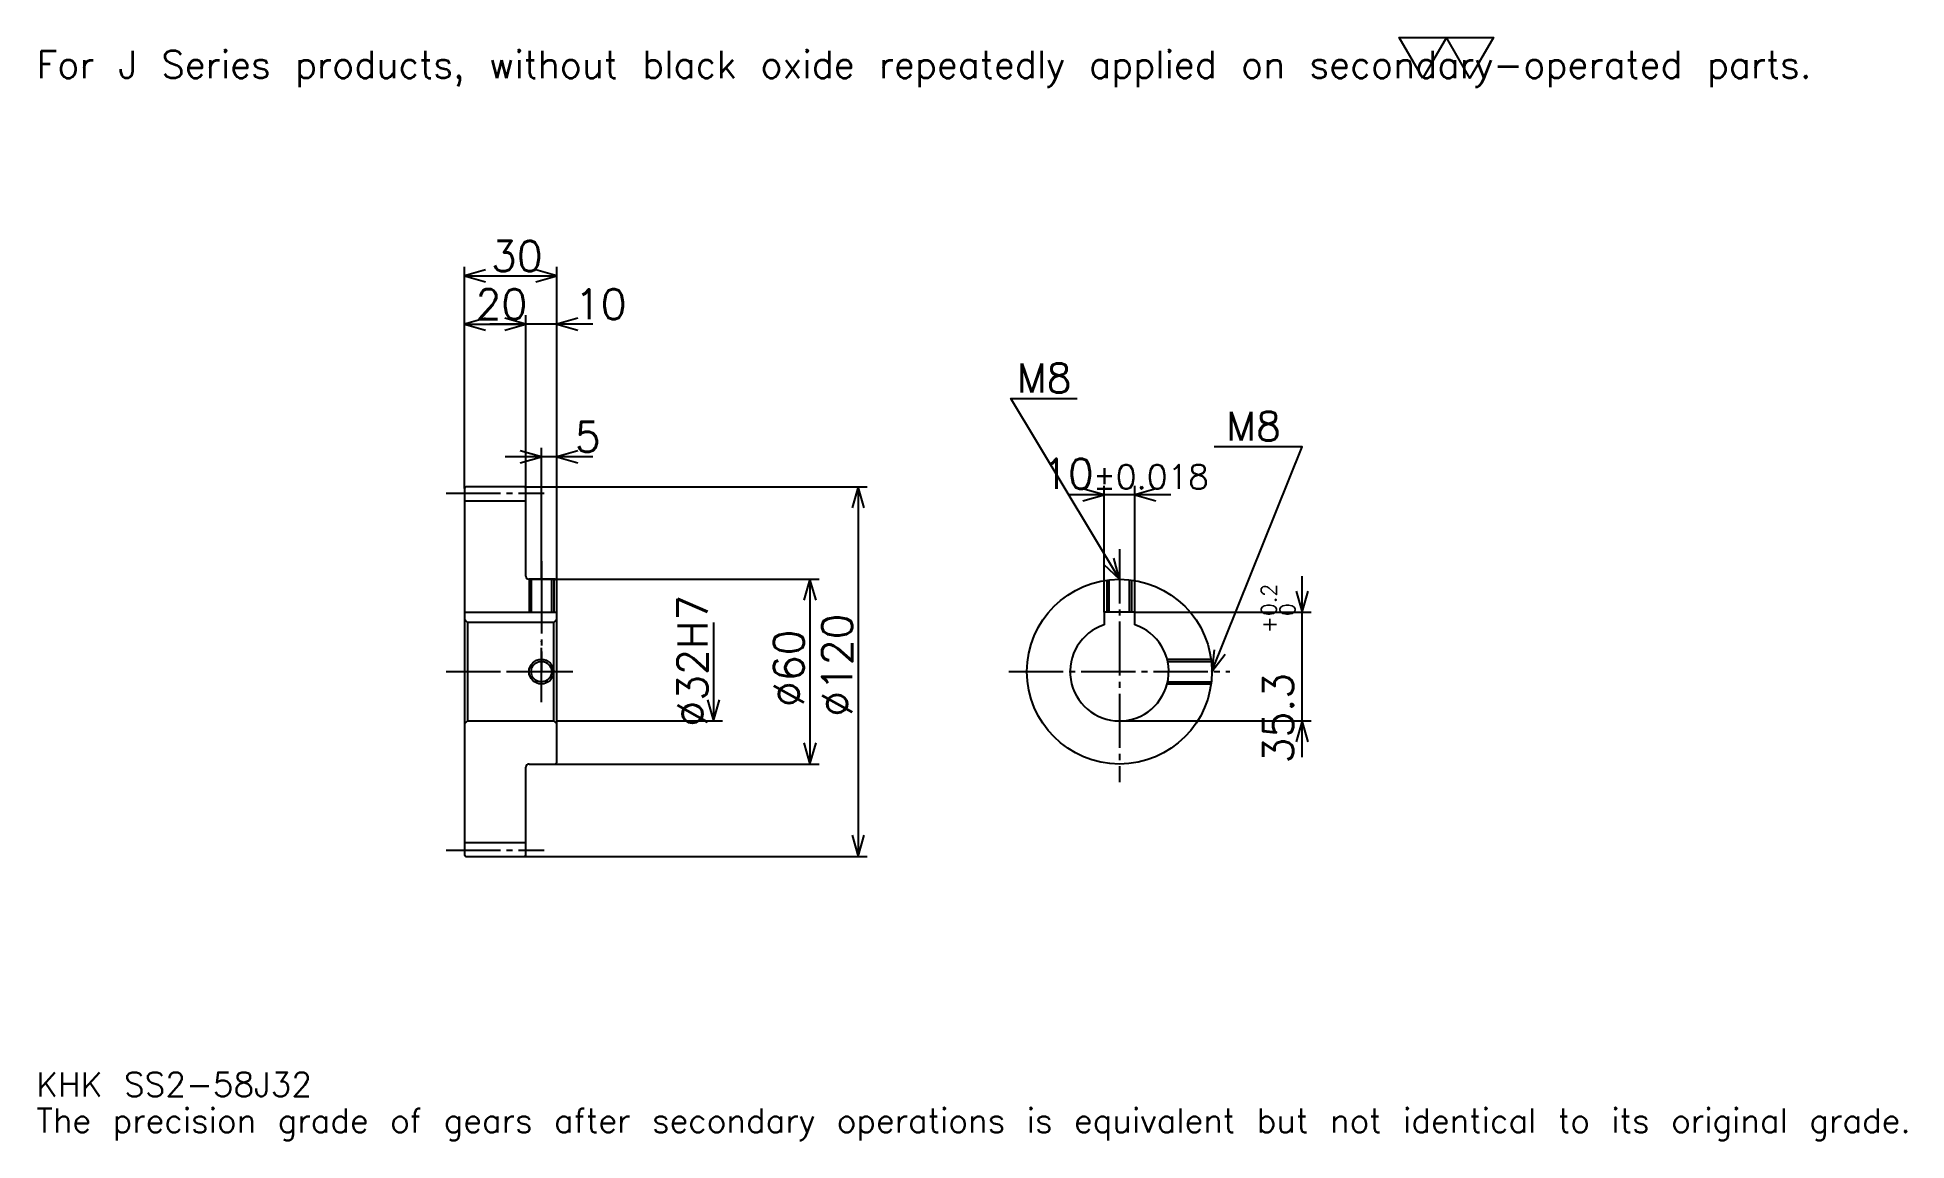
# Model space of a CAD drawing. Extents: x 20 to 627, y 7 to 365.
import ezdxf

# ---------------------------------------------------------------- set-up
doc = ezdxf.new("R2010")
doc.units = 0
doc.linetypes.add('DASHDOT', pattern=[23.478262, 17.608696, -1.956522, 1.956522, -1.956522])
doc.layers.get('0').update_dxf_attribs({"linetype": 'CONTINUOUS'})
doc.layers.add('DASHDOT', color=6, linetype='DASHDOT')
doc.styles.add('KANJI', font='TXT', dxfattribs={"bigfont": 'BIGFONT'})

msp = doc.modelspace()

# ---------------------------------------------------------------- linework, layer by layer
at = {"color": 5}
for p, q in [((158.478271, 219.456512), (158.478271, 290.869568)), ((158.478271, 287.934784), (188.478271, 287.934784)), ((188.478271, 219.456512), (188.478271, 290.869568)), ((178.478271, 219.456512), (178.478271, 275.217377)), ((158.478271, 272.282593), (178.478271, 272.282593)), ((200.217407, 272.282593), (166.739136, 272.282593)), ((183.478271, 219.456512), (183.478271, 232.173904)), ((200.217407, 229.23912), (171.739136, 229.23912)), ((158.478271, 218.956512), (158.478271, 219.456512)), ((177.978271, 219.456512), (188.478271, 219.456512)), ((178.478271, 218.956512), (178.478271, 219.456512)), ((183.478271, 189.456512), (183.478271, 219.456512)), ((183.478271, 189.456512), (183.478271, 219.456512)), ((188.478271, 219.456512), (289.239136, 219.456512)), ((188.478271, 188.956512), (188.478271, 219.456512)), ((286.304352, 219.456512), (286.304352, 99.456512)), ((366.086975, 178.756516), (366.086975, 219.782593)), ((376.086975, 178.756516), (376.086975, 219.782593)), ((387.826111, 216.847809), (354.347839, 216.847809)), ((179.478271, 189.456512), (188.478271, 189.456512)), ((188.478271, 189.456512), (273.586975, 189.456512)), ((270.652191, 189.456512), (270.652191, 129.456512)), ((430.434784, 131.717377), (430.434784, 190.495636)), ((376.086975, 178.756516), (433.369568, 178.756516)), ((239.347839, 175.456512), (239.347839, 143.456512)), ((188.478271, 143.456512), (242.282623, 143.456512)), ((371.086975, 143.456512), (433.369568, 143.456512)), ((179.478271, 129.456512), (188.478271, 129.456512)), ((188.478271, 129.456512), (273.586975, 129.456512)), ((177.978271, 99.456512), (188.478271, 99.456512)), ((188.478271, 99.456512), (289.239136, 99.456512))]:
    msp.add_line(p, q, dxfattribs=at)
at = {"color": 4}
for p, q in [((158.478271, 214.956512), (178.478271, 214.956512)), ((158.478271, 178.756516), (188.478271, 178.756516)), ((187.478271, 175.456512), (188.478271, 176.456512)), ((159.478271, 175.456512), (159.478271, 143.456512)), ((187.478271, 143.456512), (188.478271, 142.456512)), ((158.478271, 103.956512), (178.478271, 103.956512))]:
    msp.add_line(p, q, dxfattribs=at)
at = {"color": 7}
msp.add_lwpolyline([(469.565216, 352.17392), (461.934784, 365.399994), (492.456512, 365.399994), (484.82608, 352.17392), (477.195648, 365.399994), (469.565216, 352.17392)], dxfattribs=at)
at = {"color": 5}
for points in [[(165.326096, 289.891296), (158.478271, 287.934784), (165.326096, 285.978271)], [(181.630447, 285.978271), (188.478271, 287.934784), (181.630447, 289.891296)], [(165.326096, 274.239136), (158.478271, 272.282593), (165.326096, 270.32608)], [(171.630447, 270.32608), (178.478271, 272.282593), (171.630447, 274.239136)], [(171.630447, 270.32608), (178.478271, 272.282593), (171.630447, 274.239136)], [(195.326096, 274.239136), (188.478271, 272.282593), (195.326096, 270.32608)], [(371.086975, 189.456512), (335.869568, 248.152161), (357.391296, 248.152161)], [(176.630447, 227.282593), (183.478271, 229.23912), (176.630447, 231.195648)], [(195.326096, 231.195648), (188.478271, 229.23912), (195.326096, 227.282593)], [(401.086975, 159.456512), (430.434784, 232.5), (401.869568, 232.5)], [(288.260864, 212.608688), (286.304352, 219.456512), (284.347839, 212.608688)], [(359.239136, 214.891296), (366.086975, 216.847809), (359.239136, 218.804337)], [(382.934784, 218.804337), (376.086975, 216.847809), (382.934784, 214.891296)], [(365.886078, 194.321854), (371.086975, 189.456512), (369.241486, 196.335098)], [(272.608704, 182.608688), (270.652191, 189.456512), (268.695679, 182.608688)], [(428.478271, 185.60434), (430.434784, 178.756516), (432.391296, 185.60434)], [(401.824493, 166.54007), (401.086975, 159.456512), (405.455444, 165.081207)], [(237.391327, 150.304337), (239.347839, 143.456512), (241.304352, 150.304337)], [(432.391296, 136.608688), (430.434784, 143.456512), (428.478271, 136.608688)], [(268.695679, 136.304337), (270.652191, 129.456512), (272.608704, 136.304337)], [(284.347839, 106.304337), (286.304352, 99.456512), (288.260864, 106.304337)]]:
    msp.add_lwpolyline(points, dxfattribs=at)
at = {"color": 4}
for points in [[(178.478271, 190.456512), (178.478271, 218.956512), (177.978271, 219.456512), (158.978271, 219.456512), (158.478271, 218.956512), (158.478271, 142.456512)], [(179.478271, 189.456512), (179.478271, 178.756516)], [(179.478271, 129.456512), (187.978271, 129.456512), (188.478271, 129.956512), (188.478271, 188.956512), (187.978271, 189.456512), (179.478271, 189.456512)], [(180.153275, 189.456512), (180.153275, 178.756516)], [(186.803268, 189.456512), (186.803268, 178.756516)], [(187.478271, 189.456512), (187.478271, 178.756516)], [(367.086975, 178.756516), (367.086975, 189.188644)], [(367.761963, 178.756516), (367.761963, 189.271683)], [(374.411957, 178.756516), (374.411957, 189.271683)], [(375.086975, 178.756516), (375.086975, 189.188644)], [(158.478271, 142.456512), (159.478271, 143.456512), (187.478271, 143.456512), (187.478271, 175.456512), (159.478271, 175.456512), (158.478271, 176.456512)], [(376.086975, 174.655197), (376.086975, 178.756516), (366.086975, 178.756516), (366.086975, 174.655197)], [(386.578888, 163.456512), (400.819092, 163.456512)], [(386.737671, 162.781509), (400.90213, 162.781509)], [(386.578888, 155.456512), (400.819092, 155.456512)], [(386.737671, 156.131516), (400.90213, 156.131516)], [(158.478271, 142.456512), (158.478271, 99.956512), (158.978271, 99.456512), (177.978271, 99.456512), (178.478271, 99.956512), (178.478271, 128.456512)]]:
    msp.add_lwpolyline(points, dxfattribs=at)
for centre, radius in [((371.086975, 159.456512), 30), ((183.478271, 159.456512), 3.325)]:
    msp.add_circle(centre, radius, dxfattribs=at)
at = {"color": 7}
msp.add_circle((183.478271, 159.456512), 4, dxfattribs=at)
at = {"color": 4}
for centre, radius, start, end in [((179.478271, 190.456512), 1, 180, 270), ((371.086975, 159.456512), 16, 108.209957329, 71.790042671), ((179.478271, 128.456512), 1, 90, 180)]:
    msp.add_arc(centre, radius, start, end, dxfattribs=at)
at = {"layer": 'DASHDOT', "color": 7}
for p, q in [((152.608704, 217.456512), (184.347839, 217.456512)), ((371.086975, 199.23912), (371.086975, 123.586945)), ((183.478271, 189.456512), (183.478271, 159.456512)), ((152.608704, 159.456512), (194.347839, 159.456512)), ((335.217407, 159.456512), (406.956543, 159.456512)), ((152.608704, 101.456512), (184.347839, 101.456512))]:
    msp.add_line(p, q, dxfattribs=at)
for points in [[(183.478271, 195.32608), (183.478271, 172.886948)], [(183.478271, 149.586945), (183.478271, 169.32608)], [(173.608704, 159.456512), (193.347839, 159.456512)]]:
    msp.add_lwpolyline(points, dxfattribs=at)

# ---------------------------------------------------------------- texts
at = {"color": 7, "style": 'KANJI'}
for s, height, p in [('For J Series products, without black oxide repeatedly applied on secondary-operated parts.', 8.804348, (19.565218, 352.17392)), ('30', 9.782609, (167.119568, 289.5)), ('20', 9.782609, (162.119583, 273.847809)), ('10', 9.782609, (194.347839, 273.847809)), ('M8', 9.391305, (337.826111, 250.108688)), ('M8', 9.391305, (405.782593, 234.456512)), ('5', 9.782609, (194.347839, 230.804337)), ('10', 9.782609, (346.002411, 218.804337)), ('%%p0.018', 7.826087, (362.533813, 218.804337)), ('KHK SS2-58J32', 7.826087, (19.565218, 21.52174)), ('The precision grade of gears after secondary operations is equivalent but not identical to its original grade.', 7.826087, (19.565218, 9.782609))]:
    msp.add_text(s, height=height, dxfattribs=at).set_placement(p)
for s, height, p in [('%%c32H7', 9.782609, (237.391327, 141.603256)), ('0.2', 4.891304, (422.021729, 177.504059)), ('%%c120', 9.782609, (284.347839, 144.782593)), ('+', 4.891304, (422.021729, 172.025787)), ('0', 4.891304, (428.086945, 177.504059)), ('%%c60', 9.782609, (268.695679, 147.961945)), ('35.3', 9.782609, (427.5, 129.682785))]:
    msp.add_text(s, height=height, rotation=90, dxfattribs=at).set_placement(p)

doc.saveas('drawing.dxf')
